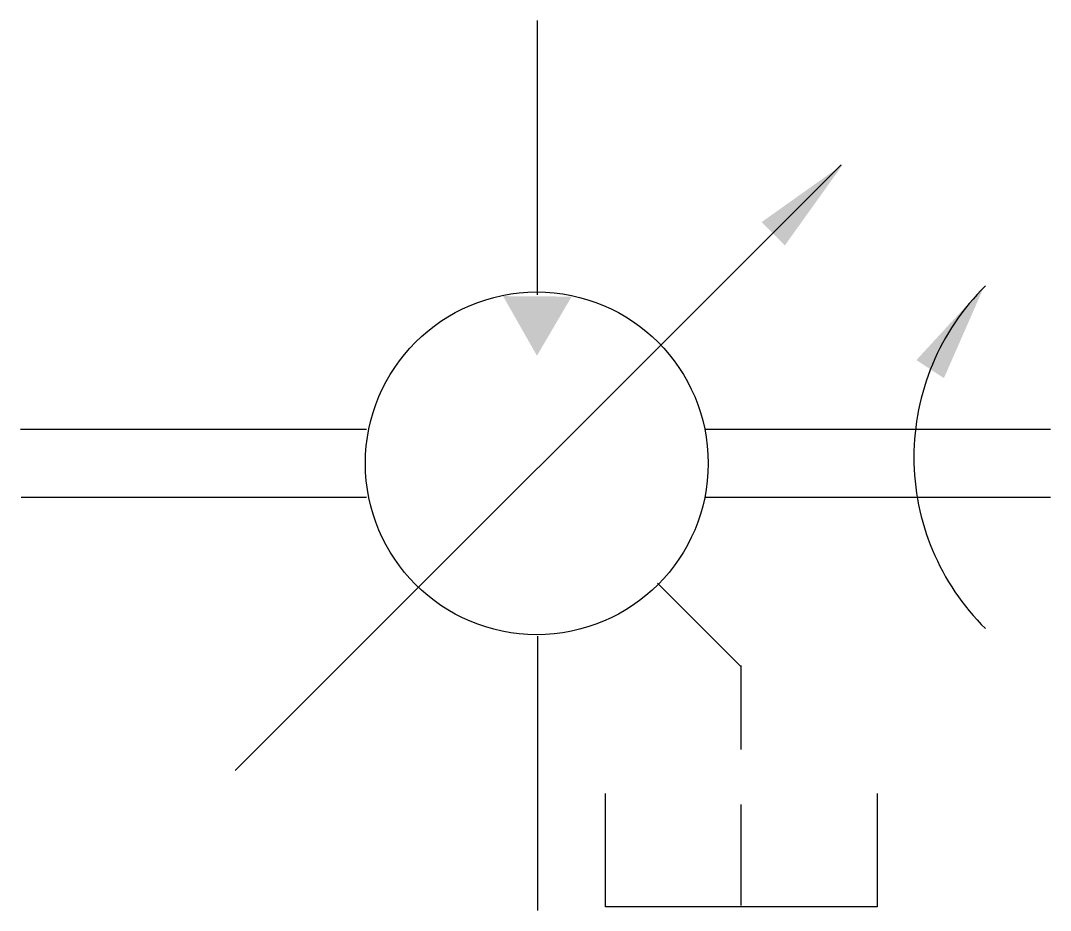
# Model space of a CAD drawing. Extents: x 107.7 to 137.7, y 75.9 to 101.8.
import ezdxf

# ---------------------------------------------------------------- set-up
doc = ezdxf.new("R2010")
doc.units = 0
doc.header["$MEASUREMENT"] = 0
doc.layers.add('11', color=1, linetype='CONTINUOUS')
doc.layers.add('12', color=2, linetype='CONTINUOUS')

# ---------------------------------------------------------------- blocks, each defined once
blk = doc.blocks.new('5171', base_point=(201.305, 88.5))
at = {"layer": '11'}
for p, q in [((201.383, 88.426), (201.383, 93.426)), ((213.383, 93.426), (213.383, 88.426)), ((213.383, 88.426), (201.383, 88.426))]:
    blk.add_line(p, q, dxfattribs=at)

msp = doc.modelspace()

# ---------------------------------------------------------------- linework, layer by layer
at = {"layer": '11'}
for p, q in [((122.753, 93.829), (122.753, 101.829)), ((131.611, 97.623), (113.934, 79.945)), ((107.675, 89.91), (117.768, 89.91)), ((127.622, 89.91), (137.715, 89.91)), ((117.768, 87.91), (107.695, 87.91)), ((137.715, 87.91), (127.641, 87.91)), ((122.753, 83.865), (122.753, 75.865))]:
    msp.add_line(p, q, dxfattribs=at)
msp.add_circle((122.733, 88.91), 5, dxfattribs=at)
msp.add_arc((140.762, 89.09), 7.031, 134.6929, 225.3648, dxfattribs=at)
at = {"layer": '12'}
for p, q in [((126.249, 85.418), (128.683, 82.984)), ((128.683, 83.016), (128.683, 80.558)), ((128.683, 78.958), (128.683, 76.011))]:
    msp.add_line(p, q, dxfattribs=at)
for points in [[(129.289, 95.948), (129.967, 95.267), (131.668, 97.64)], [(133.805, 91.922), (134.609, 91.397), (135.781, 94.071)], [(122.737, 92.05), (121.749, 93.789), (123.749, 93.775)]]:
    msp.add_solid(points, dxfattribs=at)

# ---------------------------------------------------------------- block references
at = {"layer": '11', "xscale": 0.66, "yscale": 0.66, "zscale": 0.66}
msp.add_blockref('5171', (124.69, 76.021), dxfattribs=at)

doc.saveas('drawing.dxf')
